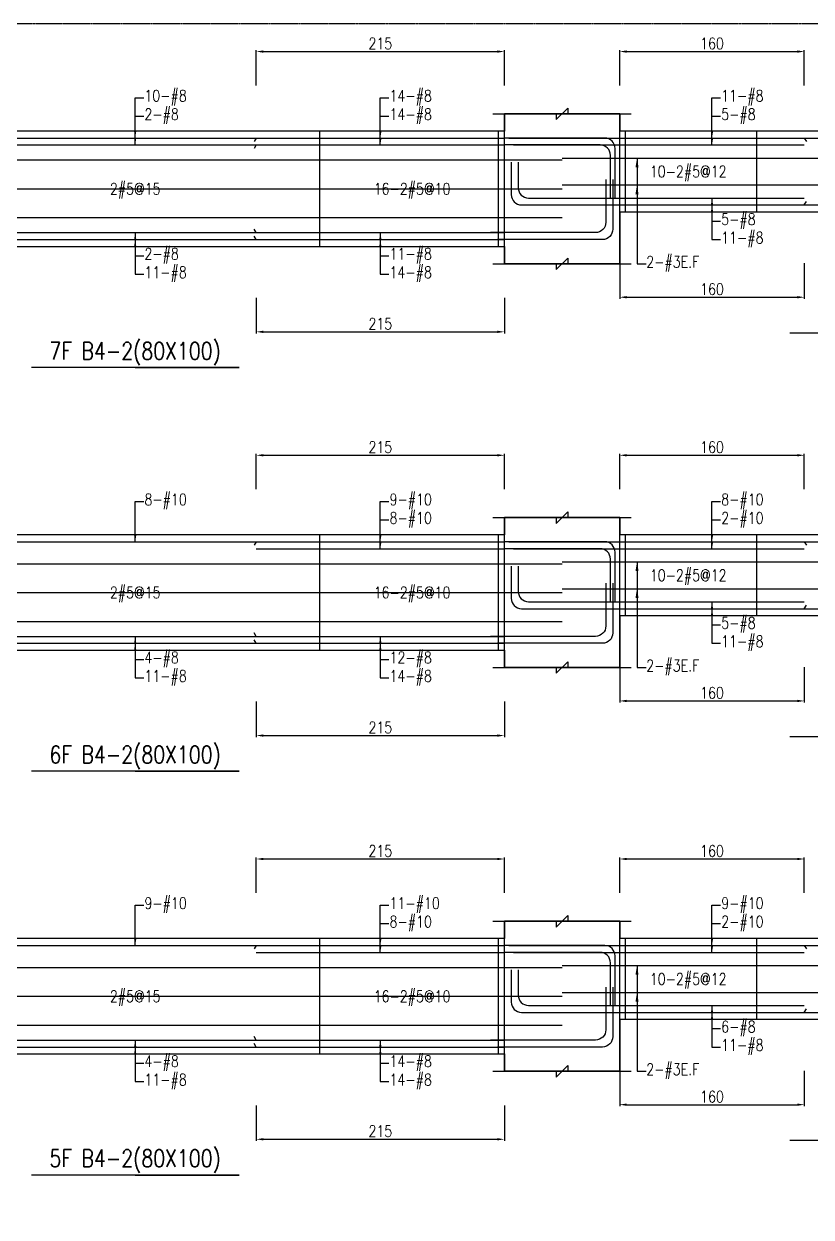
# Model space of a CAD drawing. Header units: millimetres. Extents: x 0 to 84580, y -12276 to 4373.
# Drawn here: x 31260 to 31942, y -2034 to -1000 of the extents above; entities that cross this region are included whole.
import ezdxf
from ezdxf.enums import TextEntityAlignment as Align

# ---------------------------------------------------------------- set-up
doc = ezdxf.new("R2010")
doc.units = ezdxf.units.MM
doc.header["$MEASUREMENT"] = 0
doc.linetypes.add('CENTER', pattern=[2, 1.25, -0.25, 0.25, -0.25])
for name, color, linetype in [('S-DIM', 2, 'Continuous'), ('S-GRID', 1, 'CENTER'), ('S-LEADER', 2, 'Continuous'), ('S-RC', 130, 'Continuous'), ('S-REINF', 6, 'Continuous'), ('S-TEXT', 2, 'Continuous')]:
    doc.layers.add(name, color=color, linetype=linetype)
doc.styles.add('CS4', font='romans.shx', dxfattribs={"width": 0.8, "bigfont": 'lsp.shx'})
doc.styles.get("Standard").update_dxf_attribs({"font": 'arial.ttf'})
doc.dimstyles.new('ISO-25', dxfattribs={"dimtxt": 2.5, "dimasz": 2.5, "dimexe": 1.25, "dimexo": 0.625, "dimtad": 1, "dimtxsty": 'Standard', "dimcen": 2.5, "dimadec": 0, "dimazin": 0, "dimtfac": 1, "dimtmove": 0, "dimatfit": 3, "dimfxl": 0, "dimarcsym": 0})

# ---------------------------------------------------------------- blocks, each defined once
blk = doc.blocks.new('*D864')
at = {"layer": 'DEFPOINTS', "color": 0, "transparency": 16777216}
for p in [(31676.1, -1724), (31461.1, -1754), (31676.1, -1754)]:
    blk.add_point(p, dxfattribs=at)
at = {"layer": 'S-DIM', "color": 0, "lineweight": -2, "transparency": 16777216}
for p, q in [((31461.1, -1753.4), (31461.1, -1722.8)), ((31467.1, -1724), (31670.1, -1724)), ((31676.1, -1753.4), (31676.1, -1722.8))]:
    blk.add_line(p, q, dxfattribs=at)
at = {"layer": 'S-DIM', "color": 0, "transparency": 16777216}
for points in [[(31467.1, -1723), (31467.1, -1725), (31461.1, -1724)], [(31670.1, -1723), (31670.1, -1725), (31676.1, -1724)]]:
    blk.add_solid(points, dxfattribs=at)
at = {"layer": 'S-DIM', "color": 0, "transparency": 16777216, "insert": (31568.6, -1717), "char_height": 10, "attachment_point": 5, "style": 'CS4'}
blk.add_mtext('215', dxfattribs=at)
blk = doc.blocks.new('*D866')
at = {"layer": 'DEFPOINTS', "color": 0, "transparency": 16777216}
for p in [(31461.1, -1937), (31676.1, -1937), (31676.1, -1967)]:
    blk.add_point(p, dxfattribs=at)
at = {"layer": 'S-DIM', "color": 0, "lineweight": -2, "transparency": 16777216}
for p, q in [((31461.1, -1937.6), (31461.1, -1968.3)), ((31676.1, -1937.6), (31676.1, -1968.3)), ((31467.1, -1967), (31670.1, -1967))]:
    blk.add_line(p, q, dxfattribs=at)
at = {"layer": 'S-DIM', "color": 0, "transparency": 16777216}
for points in [[(31467.1, -1966), (31467.1, -1968), (31461.1, -1967)], [(31670.1, -1966), (31670.1, -1968), (31676.1, -1967)]]:
    blk.add_solid(points, dxfattribs=at)
at = {"layer": 'S-DIM', "color": 0, "transparency": 16777216, "insert": (31568.6, -1960), "char_height": 10, "attachment_point": 5, "style": 'CS4'}
blk.add_mtext('215', dxfattribs=at)
blk = doc.blocks.new('*D868')
at = {"layer": 'DEFPOINTS', "color": 0, "transparency": 16777216}
for p in [(31676.1, -1374), (31461.1, -1404), (31676.1, -1404)]:
    blk.add_point(p, dxfattribs=at)
at = {"layer": 'S-DIM', "color": 0, "lineweight": -2, "transparency": 16777216}
for p, q in [((31461.1, -1403.4), (31461.1, -1372.8)), ((31467.1, -1374), (31670.1, -1374)), ((31676.1, -1403.4), (31676.1, -1372.8))]:
    blk.add_line(p, q, dxfattribs=at)
at = {"layer": 'S-DIM', "color": 0, "transparency": 16777216}
for points in [[(31467.1, -1373), (31467.1, -1375), (31461.1, -1374)], [(31670.1, -1373), (31670.1, -1375), (31676.1, -1374)]]:
    blk.add_solid(points, dxfattribs=at)
at = {"layer": 'S-DIM', "color": 0, "transparency": 16777216, "insert": (31568.6, -1367), "char_height": 10, "attachment_point": 5, "style": 'CS4'}
blk.add_mtext('215', dxfattribs=at)
blk = doc.blocks.new('*D878')
at = {"layer": 'DEFPOINTS', "color": 0, "transparency": 16777216}
for p in [(31461.1, -1587), (31676.1, -1587), (31676.1, -1617)]:
    blk.add_point(p, dxfattribs=at)
at = {"layer": 'S-DIM', "color": 0, "lineweight": -2, "transparency": 16777216}
for p, q in [((31461.1, -1587.6), (31461.1, -1618.3)), ((31676.1, -1587.6), (31676.1, -1618.3)), ((31467.1, -1617), (31670.1, -1617))]:
    blk.add_line(p, q, dxfattribs=at)
at = {"layer": 'S-DIM', "color": 0, "transparency": 16777216}
for points in [[(31467.1, -1616), (31467.1, -1618), (31461.1, -1617)], [(31670.1, -1616), (31670.1, -1618), (31676.1, -1617)]]:
    blk.add_solid(points, dxfattribs=at)
at = {"layer": 'S-DIM', "color": 0, "transparency": 16777216, "insert": (31568.6, -1610), "char_height": 10, "attachment_point": 5, "style": 'CS4'}
blk.add_mtext('215', dxfattribs=at)
blk = doc.blocks.new('*D880')
at = {"layer": 'DEFPOINTS', "color": 0, "transparency": 16777216}
for p in [(31676.1, -1024), (31461.1, -1054), (31676.1, -1054)]:
    blk.add_point(p, dxfattribs=at)
at = {"layer": 'S-DIM', "color": 0, "lineweight": -2, "transparency": 16777216}
for p, q in [((31461.1, -1053.4), (31461.1, -1022.8)), ((31467.1, -1024), (31670.1, -1024)), ((31676.1, -1053.4), (31676.1, -1022.8))]:
    blk.add_line(p, q, dxfattribs=at)
at = {"layer": 'S-DIM', "color": 0, "transparency": 16777216}
for points in [[(31467.1, -1023), (31467.1, -1025), (31461.1, -1024)], [(31670.1, -1023), (31670.1, -1025), (31676.1, -1024)]]:
    blk.add_solid(points, dxfattribs=at)
at = {"layer": 'S-DIM', "color": 0, "transparency": 16777216, "insert": (31568.6, -1017), "char_height": 10, "attachment_point": 5, "style": 'CS4'}
blk.add_mtext('215', dxfattribs=at)
blk = doc.blocks.new('*D882')
at = {"layer": 'DEFPOINTS', "color": 0, "transparency": 16777216}
for p in [(31461.1, -1237), (31676.1, -1237), (31676.1, -1267)]:
    blk.add_point(p, dxfattribs=at)
at = {"layer": 'S-DIM', "color": 0, "lineweight": -2, "transparency": 16777216}
for p, q in [((31461.1, -1237.6), (31461.1, -1268.3)), ((31676.1, -1237.6), (31676.1, -1268.3)), ((31467.1, -1267), (31670.1, -1267))]:
    blk.add_line(p, q, dxfattribs=at)
at = {"layer": 'S-DIM', "color": 0, "transparency": 16777216}
for points in [[(31467.1, -1266), (31467.1, -1268), (31461.1, -1267)], [(31670.1, -1266), (31670.1, -1268), (31676.1, -1267)]]:
    blk.add_solid(points, dxfattribs=at)
at = {"layer": 'S-DIM', "color": 0, "transparency": 16777216, "insert": (31568.6, -1260), "char_height": 10, "attachment_point": 5, "style": 'CS4'}
blk.add_mtext('215', dxfattribs=at)
blk = doc.blocks.new('*D887')
at = {"layer": 'DEFPOINTS', "color": 0, "transparency": 16777216}
for p in [(31936.1, -1724), (31776.1, -1754), (31936.1, -1754)]:
    blk.add_point(p, dxfattribs=at)
at = {"layer": 'S-DIM', "color": 0, "lineweight": -2, "transparency": 16777216}
for p, q in [((31776.1, -1753.4), (31776.1, -1722.8)), ((31782.1, -1724), (31930.1, -1724)), ((31936.1, -1753.4), (31936.1, -1722.8))]:
    blk.add_line(p, q, dxfattribs=at)
at = {"layer": 'S-DIM', "color": 0, "transparency": 16777216}
for points in [[(31782.1, -1723), (31782.1, -1725), (31776.1, -1724)], [(31930.1, -1723), (31930.1, -1725), (31936.1, -1724)]]:
    blk.add_solid(points, dxfattribs=at)
at = {"layer": 'S-DIM', "color": 0, "transparency": 16777216, "insert": (31856.1, -1717), "char_height": 10, "attachment_point": 5, "style": 'CS4'}
blk.add_mtext('160', dxfattribs=at)
blk = doc.blocks.new('*D889')
at = {"layer": 'DEFPOINTS', "color": 0, "transparency": 16777216}
for p in [(31776.1, -1907), (31936.1, -1907), (31936.1, -1937)]:
    blk.add_point(p, dxfattribs=at)
at = {"layer": 'S-DIM', "color": 0, "lineweight": -2, "transparency": 16777216}
for p, q in [((31776.1, -1907.6), (31776.1, -1938.3)), ((31936.1, -1907.6), (31936.1, -1938.3)), ((31782.1, -1937), (31930.1, -1937))]:
    blk.add_line(p, q, dxfattribs=at)
at = {"layer": 'S-DIM', "color": 0, "transparency": 16777216}
for points in [[(31782.1, -1936), (31782.1, -1938), (31776.1, -1937)], [(31930.1, -1936), (31930.1, -1938), (31936.1, -1937)]]:
    blk.add_solid(points, dxfattribs=at)
at = {"layer": 'S-DIM', "color": 0, "transparency": 16777216, "insert": (31856.1, -1930), "char_height": 10, "attachment_point": 5, "style": 'CS4'}
blk.add_mtext('160', dxfattribs=at)
blk = doc.blocks.new('*D891')
at = {"layer": 'DEFPOINTS', "color": 0, "transparency": 16777216}
for p in [(31936.1, -1374), (31776.1, -1404), (31936.1, -1404)]:
    blk.add_point(p, dxfattribs=at)
at = {"layer": 'S-DIM', "color": 0, "lineweight": -2, "transparency": 16777216}
for p, q in [((31776.1, -1403.4), (31776.1, -1372.8)), ((31782.1, -1374), (31930.1, -1374)), ((31936.1, -1403.4), (31936.1, -1372.8))]:
    blk.add_line(p, q, dxfattribs=at)
at = {"layer": 'S-DIM', "color": 0, "transparency": 16777216}
for points in [[(31782.1, -1373), (31782.1, -1375), (31776.1, -1374)], [(31930.1, -1373), (31930.1, -1375), (31936.1, -1374)]]:
    blk.add_solid(points, dxfattribs=at)
at = {"layer": 'S-DIM', "color": 0, "transparency": 16777216, "insert": (31856.1, -1367), "char_height": 10, "attachment_point": 5, "style": 'CS4'}
blk.add_mtext('160', dxfattribs=at)
blk = doc.blocks.new('*D893')
at = {"layer": 'DEFPOINTS', "color": 0, "transparency": 16777216}
for p in [(31776.1, -1557), (31936.1, -1557), (31936.1, -1587)]:
    blk.add_point(p, dxfattribs=at)
at = {"layer": 'S-DIM', "color": 0, "lineweight": -2, "transparency": 16777216}
for p, q in [((31776.1, -1557.6), (31776.1, -1588.3)), ((31936.1, -1557.6), (31936.1, -1588.3)), ((31782.1, -1587), (31930.1, -1587))]:
    blk.add_line(p, q, dxfattribs=at)
at = {"layer": 'S-DIM', "color": 0, "transparency": 16777216}
for points in [[(31782.1, -1586), (31782.1, -1588), (31776.1, -1587)], [(31930.1, -1586), (31930.1, -1588), (31936.1, -1587)]]:
    blk.add_solid(points, dxfattribs=at)
at = {"layer": 'S-DIM', "color": 0, "transparency": 16777216, "insert": (31856.1, -1580), "char_height": 10, "attachment_point": 5, "style": 'CS4'}
blk.add_mtext('160', dxfattribs=at)
blk = doc.blocks.new('*D895')
at = {"layer": 'DEFPOINTS', "color": 0, "transparency": 16777216}
for p in [(31936.1, -1024), (31776.1, -1054), (31936.1, -1054)]:
    blk.add_point(p, dxfattribs=at)
at = {"layer": 'S-DIM', "color": 0, "lineweight": -2, "transparency": 16777216}
for p, q in [((31776.1, -1053.4), (31776.1, -1022.8)), ((31782.1, -1024), (31930.1, -1024)), ((31936.1, -1053.4), (31936.1, -1022.8))]:
    blk.add_line(p, q, dxfattribs=at)
at = {"layer": 'S-DIM', "color": 0, "transparency": 16777216}
for points in [[(31782.1, -1023), (31782.1, -1025), (31776.1, -1024)], [(31930.1, -1023), (31930.1, -1025), (31936.1, -1024)]]:
    blk.add_solid(points, dxfattribs=at)
at = {"layer": 'S-DIM', "color": 0, "transparency": 16777216, "insert": (31856.1, -1017), "char_height": 10, "attachment_point": 5, "style": 'CS4'}
blk.add_mtext('160', dxfattribs=at)
blk = doc.blocks.new('*D897')
at = {"layer": 'DEFPOINTS', "color": 0, "transparency": 16777216}
for p in [(31776.1, -1207), (31936.1, -1207), (31936.1, -1237)]:
    blk.add_point(p, dxfattribs=at)
at = {"layer": 'S-DIM', "color": 0, "lineweight": -2, "transparency": 16777216}
for p, q in [((31776.1, -1207.6), (31776.1, -1238.3)), ((31936.1, -1207.6), (31936.1, -1238.3)), ((31782.1, -1237), (31930.1, -1237))]:
    blk.add_line(p, q, dxfattribs=at)
at = {"layer": 'S-DIM', "color": 0, "transparency": 16777216}
for points in [[(31782.1, -1236), (31782.1, -1238), (31776.1, -1237)], [(31930.1, -1236), (31930.1, -1238), (31936.1, -1237)]]:
    blk.add_solid(points, dxfattribs=at)
at = {"layer": 'S-DIM', "color": 0, "transparency": 16777216, "insert": (31856.1, -1230), "char_height": 10, "attachment_point": 5, "style": 'CS4'}
blk.add_mtext('160', dxfattribs=at)

msp = doc.modelspace()

# ---------------------------------------------------------------- linework, layer by layer
at = {"layer": 'S-GRID'}
msp.add_lwpolyline([(29374, -3069), (32603, -3069), (32603, -1000), (29374, -1000), (29374, -3069)], dxfattribs=at)
at = {"layer": 'S-RC'}
for points in [[(31666.096, -1078.007), (31721.096, -1078.018), (31721.095, -1083.018), (31731.097, -1073.02), (31731.096, -1078.02), (31786.096, -1078.031)], [(31666.096, -1078.007), (31721.096, -1078.018), (31721.095, -1083.018), (31731.097, -1073.02), (31731.096, -1078.02), (31786.096, -1078.031)], [(31676.096, -1193.007), (31676.096, -1208.007), (31776.096, -1208.007), (31776.096, -1078.007), (31676.096, -1078.007), (31676.096, -1093.007)], [(31776.096, -1163.007), (31776.096, -1208.007), (31676.096, -1208.007), (31676.096, -1078.007), (31776.096, -1078.007), (31776.096, -1093.007)], [(31676.096, -1093.007), (31036.096, -1093.007)], [(32251.096, -1093.007), (31776.096, -1093.007)], [(31776.096, -1163.007), (32251.096, -1163.007)], [(31036.096, -1193.007), (31676.096, -1193.007)], [(31666.096, -1208.007), (31721.096, -1208.018), (31721.095, -1213.018), (31731.097, -1203.02), (31731.096, -1208.02), (31786.096, -1208.031)], [(31666.096, -1208.007), (31721.096, -1208.018), (31721.095, -1213.018), (31731.097, -1203.02), (31731.096, -1208.02), (31786.096, -1208.031)], [(32013.596, -1268.007), (32103.596, -1268.007), (31923.596, -1268.007)], [(31356.096, -1298.007), (31446.096, -1298.007), (31266.096, -1298.007)], [(31666.096, -1428.007), (31721.096, -1428.018), (31721.095, -1433.018), (31731.097, -1423.02), (31731.096, -1428.02), (31786.096, -1428.031)], [(31666.096, -1428.007), (31721.096, -1428.018), (31721.095, -1433.018), (31731.097, -1423.02), (31731.096, -1428.02), (31786.096, -1428.031)], [(31676.096, -1543.007), (31676.096, -1558.007), (31776.096, -1558.007), (31776.096, -1428.007), (31676.096, -1428.007), (31676.096, -1443.007)], [(31776.096, -1513.007), (31776.096, -1558.007), (31676.096, -1558.007), (31676.096, -1428.007), (31776.096, -1428.007), (31776.096, -1443.007)], [(31676.096, -1443.007), (31036.096, -1443.007)], [(32251.096, -1443.007), (31776.096, -1443.007)], [(31776.096, -1513.007), (32251.096, -1513.007)], [(31036.096, -1543.007), (31676.096, -1543.007)], [(31666.096, -1558.007), (31721.096, -1558.018), (31721.095, -1563.018), (31731.097, -1553.02), (31731.096, -1558.02), (31786.096, -1558.031)], [(31666.096, -1558.007), (31721.096, -1558.018), (31721.095, -1563.018), (31731.097, -1553.02), (31731.096, -1558.02), (31786.096, -1558.031)], [(32013.596, -1618.007), (32103.596, -1618.007), (31923.596, -1618.007)], [(31356.096, -1648.007), (31446.096, -1648.007), (31266.096, -1648.007)], [(31666.096, -1778.007), (31721.096, -1778.018), (31721.095, -1783.018), (31731.097, -1773.02), (31731.096, -1778.02), (31786.096, -1778.031)], [(31666.096, -1778.007), (31721.096, -1778.018), (31721.095, -1783.018), (31731.097, -1773.02), (31731.096, -1778.02), (31786.096, -1778.031)], [(31676.096, -1893.007), (31676.096, -1908.007), (31776.096, -1908.007), (31776.096, -1778.007), (31676.096, -1778.007), (31676.096, -1793.007)], [(31776.096, -1863.007), (31776.096, -1908.007), (31676.096, -1908.007), (31676.096, -1778.007), (31776.096, -1778.007), (31776.096, -1793.007)], [(31676.096, -1793.007), (31036.096, -1793.007)], [(32251.096, -1793.007), (31776.096, -1793.007)], [(31776.096, -1863.007), (32251.096, -1863.007)], [(31036.096, -1893.007), (31676.096, -1893.007)], [(31666.096, -1908.007), (31721.096, -1908.018), (31721.095, -1913.018), (31731.097, -1903.02), (31731.096, -1908.02), (31786.096, -1908.031)], [(31666.096, -1908.007), (31721.096, -1908.018), (31721.095, -1913.018), (31731.097, -1903.02), (31731.096, -1908.02), (31786.096, -1908.031)], [(32013.596, -1968.007), (32103.596, -1968.007), (31923.596, -1968.007)], [(31356.096, -1998.007), (31446.096, -1998.007), (31266.096, -1998.007)]]:
    msp.add_lwpolyline(points, dxfattribs=at)
at = {"layer": 'S-REINF', "color": 1}
for points in [[(31516.096, -1193.007), (31516.096, -1093.007)], [(31671.096, -1193.007), (31671.096, -1093.007)], [(31781.096, -1163.007), (31781.096, -1093.007)], [(31894.846, -1163.007), (31894.846, -1093.007)], [(31726.096, -1116.34), (32301.096, -1116.34)], [(30986.096, -1118.007), (31726.096, -1118.007)], [(30986.096, -1143.007), (31726.096, -1143.007)], [(31726.096, -1139.674), (32301.096, -1139.674)], [(30986.096, -1168.007), (31726.096, -1168.007)], [(31516.096, -1543.007), (31516.096, -1443.007)], [(31671.096, -1543.007), (31671.096, -1443.007)], [(31781.096, -1513.007), (31781.096, -1443.007)], [(31894.846, -1513.007), (31894.846, -1443.007)], [(30986.096, -1468.007), (31726.096, -1468.007)], [(31726.096, -1466.34), (32301.096, -1466.34)], [(31726.096, -1489.674), (32301.096, -1489.674)], [(30986.096, -1493.007), (31726.096, -1493.007)], [(30986.096, -1518.007), (31726.096, -1518.007)], [(31516.096, -1893.007), (31516.096, -1793.007)], [(31671.096, -1893.007), (31671.096, -1793.007)], [(31781.096, -1863.007), (31781.096, -1793.007)], [(31894.846, -1863.007), (31894.846, -1793.007)], [(30986.096, -1818.007), (31726.096, -1818.007)], [(31726.096, -1816.34), (32301.096, -1816.34)], [(31726.096, -1839.674), (32301.096, -1839.674)], [(30986.096, -1843.007), (31726.096, -1843.007)], [(30986.096, -1868.007), (31726.096, -1868.007)]]:
    msp.add_lwpolyline(points, dxfattribs=at)
at = {"layer": 'S-REINF'}
for points in [[(31251.096, -1099.007), (31461.096, -1099.007)], [(31251.096, -1105.007), (31461.096, -1105.007)], [(31461.096, -1099.007), (31459.096, -1102.007)], [(31461.096, -1105.007), (31459.096, -1108.007)], [(31461.096, -1099.007), (31676.096, -1099.007)], [(31461.096, -1105.007), (31676.096, -1105.007)], [(31680.096, -1099.007), (31776.096, -1099.007)], [(31684.096, -1105.007), (31776.096, -1105.007)], [(31776.096, -1099.007), (31936.096, -1099.007)], [(31776.096, -1105.007), (31936.096, -1105.007)], [(31936.096, -1099.007), (31938.096, -1102.007)], [(31936.096, -1099.007), (32091.096, -1099.007)], [(31776.096, -1151.007), (31936.096, -1151.007)], [(31776.096, -1157.007), (31936.096, -1157.007)], [(31936.096, -1157.007), (31938.096, -1154.007)], [(31936.096, -1157.007), (32091.096, -1157.007)], [(31461.096, -1181.007), (31459.096, -1178.007)], [(31251.096, -1181.007), (31461.096, -1181.007)], [(31251.096, -1187.007), (31461.096, -1187.007)], [(31461.096, -1187.007), (31459.096, -1184.007)], [(31461.096, -1181.007), (31676.096, -1181.007)], [(31461.096, -1187.007), (31676.096, -1187.007)], [(31251.096, -1449.007), (31461.096, -1449.007)], [(31461.096, -1449.007), (31459.096, -1452.007)], [(31461.096, -1449.007), (31676.096, -1449.007)], [(31461.096, -1455.007), (31676.096, -1455.007)], [(31680.096, -1449.007), (31776.096, -1449.007)], [(31684.096, -1455.007), (31776.096, -1455.007)], [(31776.096, -1449.007), (31936.096, -1449.007)], [(31776.096, -1455.007), (31936.096, -1455.007)], [(31936.096, -1449.007), (31938.096, -1452.007)], [(31936.096, -1449.007), (32091.096, -1449.007)], [(31776.096, -1501.007), (31936.096, -1501.007)], [(31776.096, -1507.007), (31936.096, -1507.007)], [(31936.096, -1507.007), (31938.096, -1504.007)], [(31936.096, -1507.007), (32091.096, -1507.007)], [(31251.096, -1531.007), (31461.096, -1531.007)], [(31461.096, -1531.007), (31459.096, -1528.007)], [(31461.096, -1531.007), (31676.096, -1531.007)], [(31251.096, -1537.007), (31461.096, -1537.007)], [(31461.096, -1537.007), (31459.096, -1534.007)], [(31461.096, -1537.007), (31676.096, -1537.007)], [(31251.096, -1799.007), (31461.096, -1799.007)], [(31461.096, -1799.007), (31459.096, -1802.007)], [(31461.096, -1799.007), (31676.096, -1799.007)], [(31680.096, -1799.007), (31776.096, -1799.007)], [(31776.096, -1799.007), (31936.096, -1799.007)], [(31936.096, -1799.007), (31938.096, -1802.007)], [(31936.096, -1799.007), (32091.096, -1799.007)], [(31461.096, -1805.007), (31676.096, -1805.007)], [(31684.096, -1805.007), (31776.096, -1805.007)], [(31776.096, -1805.007), (31936.096, -1805.007)], [(31776.096, -1851.007), (31936.096, -1851.007)], [(31776.096, -1857.007), (31936.096, -1857.007)], [(31936.096, -1857.007), (31938.096, -1854.007)], [(31936.096, -1857.007), (32091.096, -1857.007)], [(31251.096, -1881.007), (31461.096, -1881.007)], [(31461.096, -1881.007), (31459.096, -1878.007)], [(31461.096, -1881.007), (31676.096, -1881.007)], [(31251.096, -1887.007), (31461.096, -1887.007)], [(31461.096, -1887.007), (31459.096, -1884.007)], [(31461.096, -1887.007), (31676.096, -1887.007)]]:
    msp.add_lwpolyline(points, dxfattribs=at)
for points in [[(31772.096, -1151.007), (31772.096, -1108.007, 0.41421356), (31763.096, -1099.007), (31676.096, -1099.007)], [(31768.096, -1151.007), (31768.096, -1114.007, 0.41421356), (31759.096, -1105.007), (31676.096, -1105.007)], [(31682.096, -1120.007), (31682.096, -1148.007, 0.41421356), (31691.096, -1157.007), (31776.096, -1157.007)], [(31688.096, -1120.007), (31688.096, -1142.007, 0.41421356), (31697.096, -1151.007), (31776.096, -1151.007)], [(31764.096, -1135.007), (31764.096, -1172.007, -0.41421356), (31755.096, -1181.007), (31664.096, -1181.007)], [(31770.096, -1135.007), (31770.096, -1178.007, -0.41421356), (31761.096, -1187.007), (31670.096, -1187.007)], [(31772.096, -1501.007), (31772.096, -1458.007, 0.41421356), (31763.096, -1449.007), (31676.096, -1449.007)], [(31768.096, -1501.007), (31768.096, -1464.007, 0.41421356), (31759.096, -1455.007), (31676.096, -1455.007)], [(31682.096, -1470.007), (31682.096, -1498.007, 0.41421356), (31691.096, -1507.007), (31776.096, -1507.007)], [(31688.096, -1470.007), (31688.096, -1492.007, 0.41421356), (31697.096, -1501.007), (31776.096, -1501.007)], [(31764.096, -1485.007), (31764.096, -1522.007, -0.41421356), (31755.096, -1531.007), (31664.096, -1531.007)], [(31770.096, -1485.007), (31770.096, -1528.007, -0.41421356), (31761.096, -1537.007), (31670.096, -1537.007)], [(31772.096, -1851.007), (31772.096, -1808.007, 0.41421356), (31763.096, -1799.007), (31676.096, -1799.007)], [(31768.096, -1851.007), (31768.096, -1814.007, 0.41421356), (31759.096, -1805.007), (31676.096, -1805.007)], [(31682.096, -1820.007), (31682.096, -1848.007, 0.41421356), (31691.096, -1857.007), (31776.096, -1857.007)], [(31688.096, -1820.007), (31688.096, -1842.007, 0.41421356), (31697.096, -1851.007), (31776.096, -1851.007)], [(31764.096, -1835.007), (31764.096, -1872.007, -0.41421356), (31755.096, -1881.007), (31664.096, -1881.007)], [(31770.096, -1835.007), (31770.096, -1878.007, -0.41421356), (31761.096, -1887.007), (31670.096, -1887.007)]]:
    msp.add_lwpolyline(points, format="xyb", dxfattribs=at)

# ---------------------------------------------------------------- texts
at = {"layer": 'S-LEADER', "char_height": 10, "attachment_point": 4, "style": 'CS4'}
for s, insert in [('10-#8', (31364.096, -1064.007)), ('14-#8', (31576.596, -1064.007)), ('11-#8', (31864.096, -1064.007)), ('2-#8', (31364.096, -1080.007)), ('14-#8', (31576.596, -1080.007)), ('5-#8', (31864.096, -1080.007)), ('5-#8', (31864.096, -1171.007)), ('11-#8', (31864.096, -1187.007)), ('2-#8', (31364.096, -1201.007)), ('11-#8', (31576.596, -1201.007)), ('11-#8', (31364.096, -1217.007)), ('14-#8', (31576.596, -1217.007)), ('8-#10', (31364.096, -1414.007)), ('9-#10', (31576.596, -1414.007)), ('8-#10', (31864.096, -1414.007)), ('8-#10', (31576.596, -1430.007)), ('2-#10', (31864.096, -1430.007)), ('5-#8', (31864.096, -1521.007)), ('11-#8', (31864.096, -1537.007)), ('4-#8', (31364.096, -1551.007)), ('12-#8', (31576.596, -1551.007)), ('11-#8', (31364.096, -1567.007)), ('14-#8', (31576.596, -1567.007)), ('9-#10', (31364.096, -1764.007)), ('11-#10', (31576.596, -1764.007)), ('9-#10', (31864.096, -1764.007)), ('8-#10', (31576.596, -1780.007)), ('2-#10', (31864.096, -1780.007)), ('6-#8', (31864.096, -1871.007)), ('11-#8', (31864.096, -1887.007)), ('4-#8', (31364.096, -1901.007)), ('14-#8', (31576.596, -1901.007)), ('11-#8', (31364.096, -1917.007)), ('14-#8', (31576.596, -1917.007))]:
    msp.add_mtext(s, dxfattribs=dict(at, insert=insert))
at = {"layer": 'S-LEADER', "color": 3, "char_height": 10, "attachment_point": 4, "style": 'CS4'}
for insert in [(31799.096, -1208.007), (31799.096, -1558.007), (31799.096, -1908.007)]:
    msp.add_mtext('2-#3E.F', dxfattribs=dict(at, insert=insert))
at = {"layer": 'S-RC', "style": 'CS4', "width": 0.8}
for s, p in [('7F B4-2(80X100)', (31356.096, -1291.007)), ('6F B4-2(80X100)', (31356.096, -1641.007)), ('5F B4-2(80X100)', (31356.096, -1991.007))]:
    msp.add_text(s, height=15, dxfattribs=at).set_placement(p, align=Align.CENTER)
at = {"layer": 'S-TEXT', "color": 1, "style": 'CS4', "width": 0.8}
for s, p in [('10-2#5@12', (31835.471, -1133.007)), ('2#5@15', (31356.096, -1148.007)), ('16-2#5@10', (31596.096, -1148.007)), ('10-2#5@12', (31835.471, -1483.007)), ('2#5@15', (31356.096, -1498.007)), ('16-2#5@10', (31596.096, -1498.007)), ('10-2#5@12', (31835.471, -1833.007)), ('2#5@15', (31356.096, -1848.007)), ('16-2#5@10', (31596.096, -1848.007))]:
    msp.add_text(s, height=10, dxfattribs=at).set_placement(p, align=Align.CENTER)

# ---------------------------------------------------------------- dimensions: what is measured, and where the dimension line sits
at = {"layer": 'S-DIM'}
for p1, p2, distance, picture, middle in [((31461.096, -1054.007), (31676.096, -1054.007), 30, '*D880', (31568.596, -1017.007)), ((31776.096, -1054.007), (31936.096, -1054.007), 30, '*D895', (31856.096, -1017.007)), ((31776.096, -1207.007), (31936.096, -1207.007), -30, '*D897', (31856.096, -1230.007)), ((31461.096, -1237.007), (31676.096, -1237.007), -30, '*D882', (31568.596, -1260.007)), ((31461.096, -1404.007), (31676.096, -1404.007), 30, '*D868', (31568.596, -1367.007)), ((31776.096, -1404.007), (31936.096, -1404.007), 30, '*D891', (31856.096, -1367.007)), ((31776.096, -1557.007), (31936.096, -1557.007), -30, '*D893', (31856.096, -1580.007)), ((31461.096, -1587.007), (31676.096, -1587.007), -30, '*D878', (31568.596, -1610.007)), ((31461.096, -1754.007), (31676.096, -1754.007), 30, '*D864', (31568.596, -1717.007)), ((31776.096, -1754.007), (31936.096, -1754.007), 30, '*D887', (31856.096, -1717.007)), ((31776.096, -1907.007), (31936.096, -1907.007), -30, '*D889', (31856.096, -1930.007)), ((31461.096, -1937.007), (31676.096, -1937.007), -30, '*D866', (31568.596, -1960.007))]:
    dim = msp.add_aligned_dim(p1=p1, p2=p2, distance=distance, dimstyle='ISO-25', override={"dimtxt": 10, "dimasz": 6, "dimgap": 2, "dimtxsty": 'CS4'}, dxfattribs=at)
    dim.commit()
    dim.dimension.update_dxf_attribs({"geometry": picture, "text_midpoint": middle})

# ---------------------------------------------------------------- leaders
at = {"layer": 'S-LEADER', "annotation_type": 0, "has_hookline": 1, "hookline_direction": 0}
for points, override, text_width in [([(31356.096, -1099.007), (31356.096, -1064.007), (31363.471, -1064.007)], {"dimasz": 6, "dimtad": 0}, 37.333), ([(31568.596, -1099.007), (31568.596, -1064.007), (31575.971, -1064.007)], {"dimasz": 6, "dimtad": 0}, 37.333), ([(31856.096, -1099.007), (31856.096, -1064.007), (31863.471, -1064.007)], {"dimasz": 6, "dimtad": 0}, 37.333), ([(31356.096, -1105.007), (31356.096, -1080.007), (31363.471, -1080.007)], {"dimasz": 6, "dimtad": 0}, 30.857), ([(31568.596, -1105.007), (31568.596, -1080.007), (31575.971, -1080.007)], {"dimasz": 6, "dimtad": 0}, 37.333), ([(31856.096, -1105.007), (31856.096, -1080.007), (31863.471, -1080.007)], {"dimasz": 6, "dimtad": 0}, 30.857), ([(31791.096, -1139.674), (31791.096, -1208.007), (31798.471, -1208.007)], {"dimasz": 8, "dimtad": 0}, 49.524), ([(31856.096, -1151.007), (31856.096, -1171.007), (31863.471, -1171.007)], {"dimasz": 6, "dimtad": 0}, 30.857), ([(31856.096, -1157.007), (31856.096, -1187.007), (31863.471, -1187.007)], {"dimasz": 6, "dimtad": 0}, 37.333), ([(31356.096, -1181.007), (31356.096, -1201.007), (31363.471, -1201.007)], {"dimasz": 6, "dimtad": 0}, 30.857), ([(31356.096, -1187.007), (31356.096, -1217.007), (31363.471, -1217.007)], {"dimasz": 6, "dimtad": 0}, 37.333), ([(31568.596, -1181.007), (31568.596, -1201.007), (31575.971, -1201.007)], {"dimasz": 6, "dimtad": 0}, 37.333), ([(31568.596, -1187.007), (31568.596, -1217.007), (31575.971, -1217.007)], {"dimasz": 6, "dimtad": 0}, 37.333), ([(31356.096, -1449.007), (31356.096, -1414.007), (31363.471, -1414.007)], {"dimasz": 6, "dimtad": 0}, 38.476), ([(31568.596, -1449.007), (31568.596, -1414.007), (31575.971, -1414.007)], {"dimasz": 6, "dimtad": 0}, 38.476), ([(31856.096, -1449.007), (31856.096, -1414.007), (31863.471, -1414.007)], {"dimasz": 6, "dimtad": 0}, 38.476), ([(31568.596, -1455.007), (31568.596, -1430.007), (31575.971, -1430.007)], {"dimasz": 6, "dimtad": 0}, 38.476), ([(31856.096, -1455.007), (31856.096, -1430.007), (31863.471, -1430.007)], {"dimasz": 6, "dimtad": 0}, 38.476), ([(31791.096, -1489.674), (31791.096, -1558.007), (31798.471, -1558.007)], {"dimasz": 8, "dimtad": 0}, 49.524), ([(31856.096, -1501.007), (31856.096, -1521.007), (31863.471, -1521.007)], {"dimasz": 6, "dimtad": 0}, 30.857), ([(31856.096, -1507.007), (31856.096, -1537.007), (31863.471, -1537.007)], {"dimasz": 6, "dimtad": 0}, 37.333), ([(31356.096, -1531.007), (31356.096, -1551.007), (31363.471, -1551.007)], {"dimasz": 6, "dimtad": 0}, 30.857), ([(31568.596, -1531.007), (31568.596, -1551.007), (31575.971, -1551.007)], {"dimasz": 6, "dimtad": 0}, 37.333), ([(31356.096, -1537.007), (31356.096, -1567.007), (31363.471, -1567.007)], {"dimasz": 6, "dimtad": 0}, 37.333), ([(31568.596, -1537.007), (31568.596, -1567.007), (31575.971, -1567.007)], {"dimasz": 6, "dimtad": 0}, 37.333), ([(31356.096, -1799.007), (31356.096, -1764.007), (31363.471, -1764.007)], {"dimasz": 6, "dimtad": 0}, 38.476), ([(31568.596, -1799.007), (31568.596, -1764.007), (31575.971, -1764.007)], {"dimasz": 6, "dimtad": 0}, 44.952), ([(31856.096, -1799.007), (31856.096, -1764.007), (31863.471, -1764.007)], {"dimasz": 6, "dimtad": 0}, 38.476), ([(31568.596, -1805.007), (31568.596, -1780.007), (31575.971, -1780.007)], {"dimasz": 6, "dimtad": 0}, 38.476), ([(31856.096, -1805.007), (31856.096, -1780.007), (31863.471, -1780.007)], {"dimasz": 6, "dimtad": 0}, 38.476), ([(31791.096, -1839.674), (31791.096, -1908.007), (31798.471, -1908.007)], {"dimasz": 8, "dimtad": 0}, 49.524), ([(31856.096, -1851.007), (31856.096, -1871.007), (31863.471, -1871.007)], {"dimasz": 6, "dimtad": 0}, 30.476), ([(31856.096, -1857.007), (31856.096, -1887.007), (31863.471, -1887.007)], {"dimasz": 6, "dimtad": 0}, 37.333), ([(31356.096, -1881.007), (31356.096, -1901.007), (31363.471, -1901.007)], {"dimasz": 6, "dimtad": 0}, 30.857), ([(31568.596, -1881.007), (31568.596, -1901.007), (31575.971, -1901.007)], {"dimasz": 6, "dimtad": 0}, 37.333), ([(31356.096, -1887.007), (31356.096, -1917.007), (31363.471, -1917.007)], {"dimasz": 6, "dimtad": 0}, 37.333), ([(31568.596, -1887.007), (31568.596, -1917.007), (31575.971, -1917.007)], {"dimasz": 6, "dimtad": 0}, 37.333)]:
    msp.add_leader(points, dimstyle='ISO-25', override=override, dxfattribs=dict(at, text_width=text_width))
at = {"layer": 'S-LEADER'}
for points in [[(31791.096, -1116.34), (31791.096, -1208.007), (31799.096, -1208.007)], [(31791.096, -1466.34), (31791.096, -1558.007), (31799.096, -1558.007)], [(31791.096, -1816.34), (31791.096, -1908.007), (31799.096, -1908.007)]]:
    msp.add_leader(points, dimstyle='ISO-25', override={"dimasz": 8}, dxfattribs=at)

doc.saveas('drawing.dxf')
